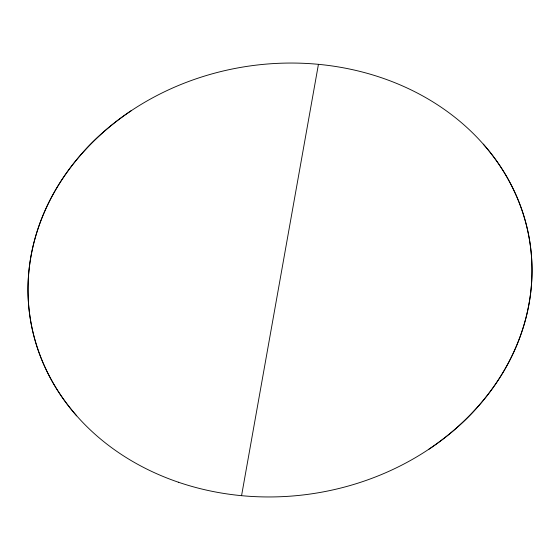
<?xml version="1.0" encoding="UTF-8"?>
<svg xmlns="http://www.w3.org/2000/svg" width="560" height="560" viewBox="0 0 560 560"><rect width="100%" height="100%" fill="white"/><g stroke="black" fill="none" stroke-linecap="round" stroke-linejoin="round"><path stroke-width="0.84" d="M241.563 495.67L318.437 64.33M76.685 415.849A252.798 216.23 -8.2 0 1 131.047 110.81M483.315 144.151A252.798 216.23 -8.2 0 1 428.953 449.19M178.409 482.223A252.7 216.153 -8.2 0 0 530.523 246.946A252.7 216.153 -8.2 0 0 131.068 110.831A252.7 216.153 -8.2 0 0 178.409 482.223"/></g></svg>
